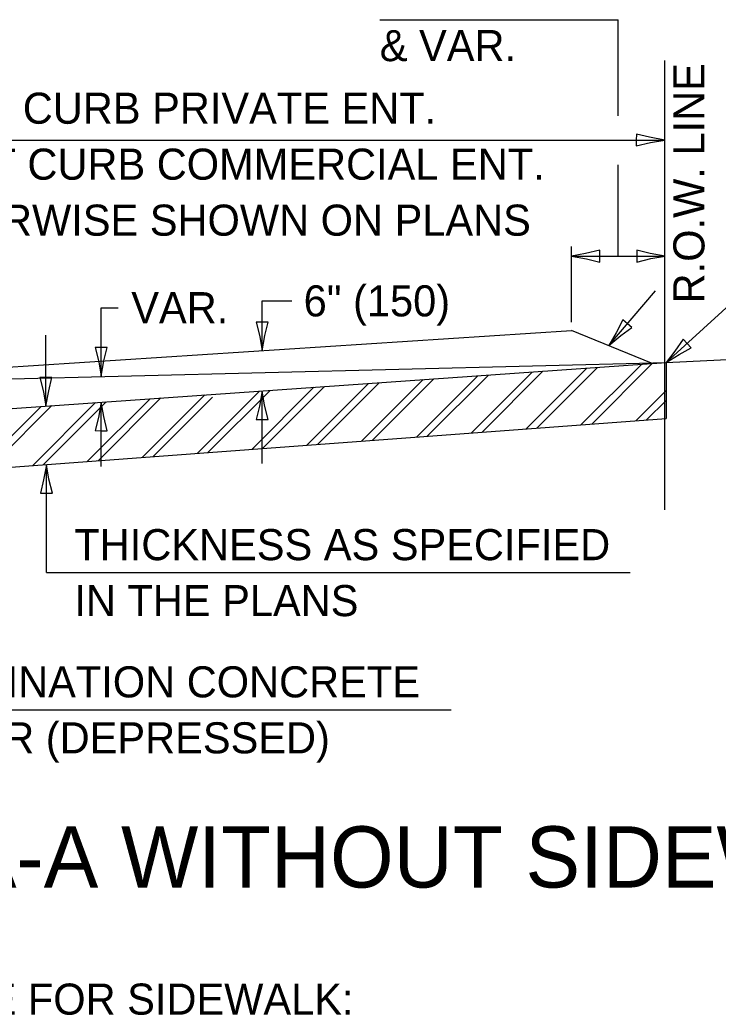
# Model space of a CAD drawing. Extents: x 0 to 2.83, y 0 to 1.83.
# Drawn here: x 1.5869 to 1.8722, y 0.6163 to 1.0227 of the extents above; entities that cross this region are included whole.
import ezdxf

# ---------------------------------------------------------------- set-up
doc = ezdxf.new("R2010")
doc.units = 0
for name, color, linetype in [('RD_Pr_Roadway_Dimensions', 7, 'Continuous'), ('RD_Pr_Roadway_Items', 7, 'Continuous'), ('RD_Pr_Roadway_Notes', 7, 'Continuous')]:
    doc.layers.add(name, color=color, linetype=linetype)

msp = doc.modelspace()

# ---------------------------------------------------------------- linework, layer by layer
at = {"layer": 'RD_Pr_Roadway_Dimensions'}
for p, q in [((1.733972975063509, 1.0227011221720284), (1.8314335506470862, 1.0227011221720284)), ((1.8314335506470862, 0.9834747828852762), (1.8314335506470862, 1.0227011221720284)), ((1.4617398108466981, 0.9736556326056277), (1.8504650730482757, 0.9736556326056277)), ((1.8314335506470862, 0.9262368147456465), (1.8314335506470862, 0.9634530055410606)), ((1.8122553498466953, 0.8993304957457264), (1.8122553498466953, 0.9301329597456758)), ((1.8122553498466953, 0.9262368147456465), (1.8506117514474771, 0.9262368147456465)), ((1.6859194104474957, 0.8875778889452485), (1.6859194104474957, 0.9079661865461064)), ((1.6859194104474957, 0.9079661865461064), (1.6980387132478865, 0.9079661865461064)), ((1.6201616502478706, 0.877214143245705), (1.6201616502478706, 0.9051792969452594)), ((1.6201616502478706, 0.9051792969452594), (1.62714720904827, 0.9051792969452594)), ((1.5975685929474874, 0.8649802479452832), (1.5975685929474874, 0.8939675667456729)), ((1.6859194104474957, 0.8415987942456645), (1.6859194104474957, 0.8711911614452866)), ((1.6201616502478706, 0.8403841137457085), (1.6201616502478706, 0.866616628844515)), ((1.5977748594474968, 0.7969810584453312), (1.5977748594474968, 0.8410395828444889)), ((1.5977748594474968, 0.7969810584453312), (1.8362285928375846, 0.7969810584453312))]:
    msp.add_line(p, q, dxfattribs=at)
for points in [[(1.8388054054482754, 0.9760953230056277), (1.8387987044898846, 0.9736556326056277), (1.8387987044898846, 0.9712159422056278), (1.8446340730482755, 0.9726457034056277), (1.8504650730482757, 0.9736556326056277), (1.8442445622482757, 0.9747868466056276)], [(1.8239150174466954, 0.9237971243456465), (1.8239217184050862, 0.9262368147456465), (1.8239217184050862, 0.9286765051456464), (1.8180863498466953, 0.9272467439456465), (1.8122553498466953, 0.9262368147456465), (1.818475860646695, 0.9251056007456465)], [(1.8389520838474769, 0.9286765051456464), (1.838945382889086, 0.9262368147456465), (1.838945382889086, 0.9237971243456465), (1.844780751447477, 0.9252268855456464), (1.8506117514474771, 0.9262368147456465), (1.8443912406474772, 0.9273680287456465)], [(1.6883591008474954, 0.8992375565452484), (1.6859194104474957, 0.8992442575036392), (1.683479720047496, 0.8992442575036392), (1.6849094812474954, 0.8934088889452484), (1.6859194104474957, 0.8875778889452485), (1.6870506244474954, 0.8937983997452484)], [(1.6226013406478705, 0.8888738108457049), (1.6201616502478706, 0.8888805118040958), (1.6177219598478707, 0.8888805118040958), (1.6191517210478705, 0.8830451432457049), (1.6201616502478706, 0.877214143245705), (1.6212928642478706, 0.883434654045705)], [(1.6000082833474873, 0.8766399155452831), (1.5975685929474874, 0.8766466165036739), (1.5951289025474875, 0.8766466165036739), (1.5965586637474873, 0.8708112479452831), (1.5975685929474874, 0.8649802479452832), (1.5986998069474874, 0.8712007587452831)], [(1.683479720047496, 0.8595314938452867), (1.6859194104474957, 0.8595247928868959), (1.6883591008474954, 0.8595247928868959), (1.686929339647496, 0.8653601614452867), (1.6859194104474957, 0.8711911614452866), (1.6847881964474958, 0.8649706506452867)], [(1.6177219598478707, 0.854956961244515), (1.6201616502478706, 0.8549502602861242), (1.6226013406478705, 0.8549502602861242), (1.6211715794478707, 0.860785628844515), (1.6201616502478706, 0.866616628844515), (1.6190304362478707, 0.860396118044515)], [(1.5953351690474966, 0.829379915244489), (1.5977748594474968, 0.829373214286098), (1.6002145498474967, 0.829373214286098), (1.5987847886474966, 0.8352085828444888), (1.5977748594474968, 0.8410395828444889), (1.5966436454474966, 0.8348190720444888)]]:
    msp.add_lwpolyline(points, close=True, dxfattribs=at)
at = {"layer": 'RD_Pr_Roadway_Items'}
for p, q in [((1.8504650730482757, 0.822677280644924), (1.8504650730482757, 1.0060757013445165)), ((1.4617398108466981, 0.8731713198445183), (1.8122553498466953, 0.8958102141448674)), ((1.8450425559474608, 0.8825679048444522), (1.8122553498466953, 0.8958102141448674)), ((1.8509280267478885, 0.8827283343444956), (1.9549000938466738, 0.8881691862456879)), ((1.4617398108466981, 0.8555149074453307), (1.8509280267478885, 0.8827283343444956)), ((1.4617398108466981, 0.8731713198445183), (1.8509280267478885, 0.8827283343444956)), ((1.8161798759612708, 0.8573184934458141), (1.840889805021322, 0.882028422505912)), ((1.820568413745145, 0.8576449648807203), (1.845257254737428, 0.8823338058689987)), ((1.8509280267478885, 0.8827283343444956), (1.8509280267478885, 0.8599015083444682)), ((1.771358576850359, 0.8539841106967447), (1.7962838835781427, 0.8789094174244819)), ((1.7757471147753285, 0.854310582272653), (1.8006513334313394, 0.879214800928664)), ((1.7937692263362917, 0.8556513021437829), (1.81858684429773, 0.8804689199641724)), ((1.7981577641201658, 0.8559777735766401), (1.8229542940138361, 0.8807743033293081)), ((1.704126628116517, 0.8489825367846904), (1.7293750012702296, 0.874230909938403)), ((1.7085151659003912, 0.8493090082215523), (1.7337424511234263, 0.8745362934425851)), ((1.726537277602403, 0.8506497280907264), (1.7516779619918659, 0.8757904124801424)), ((1.7309258153862772, 0.8509761995235836), (1.7560454117059696, 0.8760957958452781)), ((1.7489479272253798, 0.8523169193927577), (1.7739809227134555, 0.8773499150198331)), ((1.7533364650112564, 0.8526433908275706), (1.778348372427559, 0.8776552983849687)), ((1.6593053288665587, 0.8456481541767162), (1.684769079825048, 0.8711119049961125)), ((1.663693866650433, 0.8459746256115293), (1.6891365295391518, 0.871417288361155)), ((1.6817159784915379, 0.8473153454826591), (1.7070720405466377, 0.8726714075377588)), ((1.686104516275412, 0.8476418169156095), (1.7114394902627437, 0.8729767909028945)), ((1.83859052558625, 0.8589856847498012), (1.8509276882180932, 0.8713228473816444)), ((1.5920733801287121, 0.8406465801256156), (1.6178601975151792, 0.8664333975120825)), ((1.5964597640655458, 0.8409708977094298), (1.622227647231285, 0.866738780877125)), ((1.6144840297556935, 0.8423137714296026), (1.640163158238771, 0.8679929000517731)), ((1.6188725675395677, 0.8426402428624598), (1.6445306079548772, 0.8682982834169087)), ((1.6368946792395773, 0.8439809627335896), (1.6624661189603607, 0.869552402454373)), ((1.6412832170254539, 0.8443074341664468), (1.6656771472039154, 0.868701364344955)), ((1.8429790633721264, 0.8593121561826584), (1.8509276836023187, 0.8672607764148531)), ((1.5666490706464729, 0.8359657288232265), (1.5955572367935429, 0.8648738951093895)), ((1.5721592728502571, 0.8374138646740844), (1.5999246865076933, 0.8651792784745251)), ((1.5814248015482897, 0.8398524045461235), (1.8509280267478885, 0.8599015083444682))]:
    msp.add_line(p, q, dxfattribs=at)
at = {"layer": 'RD_Pr_Roadway_Notes'}
for p, q in [((1.8509280267478885, 0.8827283343444956), (1.9011771491645824, 0.9284782440460665)), ((1.8276061611470753, 0.8897459790461143), (1.8466244771914078, 0.9120967455794481)), ((1.4193723816309578, 0.7409307669882109), (1.7631466241556695, 0.7409307669882109))]:
    msp.add_line(p, q, dxfattribs=at)
for points in [[(1.8370202450117845, 0.8970449490267736), (1.8351665189760855, 0.8986310870835855), (1.8333084504028627, 0.9002121216894856), (1.8306157623158563, 0.8948413513380952), (1.8276061611470753, 0.8897459790461143), (1.8324988786919594, 0.8937504409016821)], [(1.8611920634651398, 0.8887739516047315), (1.8595545513919651, 0.8905824560589429), (1.8579120843936643, 0.8923864492427841), (1.8545597616898952, 0.8874007019777219), (1.8509280267478885, 0.8827283343444956), (1.8562892564950018, 0.8860796945646723)]]:
    msp.add_lwpolyline(points, close=True, dxfattribs=at)

# ---------------------------------------------------------------- texts
at = {"layer": 'RD_Pr_Roadway_Dimensions'}
for s, p in [('& VAR.', (1.733972975063509, 1.0058593488998904)), ('VAR. HEIGHT CURB PRIVATE ENT.', (1.4748806241369794, 0.9802964373092917)), ('FULL HEIGHT CURB COMMERCIAL ENT.', (1.4748806241369794, 0.9574364373092917)), ('OR AS OTHERWISE SHOWN ON PLANS', (1.4748806241369794, 0.9345764373092916)), ('6" (150)', (1.702869933048262, 0.9016161865461064)), ('VAR.', (1.632436798846674, 0.8988292969452595)), ('THICKNESS AS SPECIFIED', (1.6091834318116296, 0.8020610584453312)), ('IN THE PLANS', (1.6091834318116296, 0.7792010584453312))]:
    msp.add_text(s, height=0.0127, dxfattribs=at).set_placement(p)
at = {"layer": 'RD_Pr_Roadway_Notes'}
msp.add_text('R.O.W. LINE', height=0.0127, rotation=90, dxfattribs=at).set_placement((1.866630250223399, 0.9069256866448936))
for s, height, p in [('PROPOSED COMBINATION CONCRETE', 0.0127, (1.429575987947498, 0.7460253835158055)), ('CURB AND GUTTER (DEPRESSED)', 0.0127, (1.429575987947498, 0.7231653835158054)), ('SECTION A-A WITHOUT SIDEWALK', 0.024999999999999998, (1.405360442545792, 0.6683767338914552)), ('CROSS SLOPE FOR SIDEWALK:', 0.0127, (1.4637272050559043, 0.61646521122668))]:
    msp.add_text(s, height=height, dxfattribs=at).set_placement(p)

doc.saveas('drawing.dxf')
